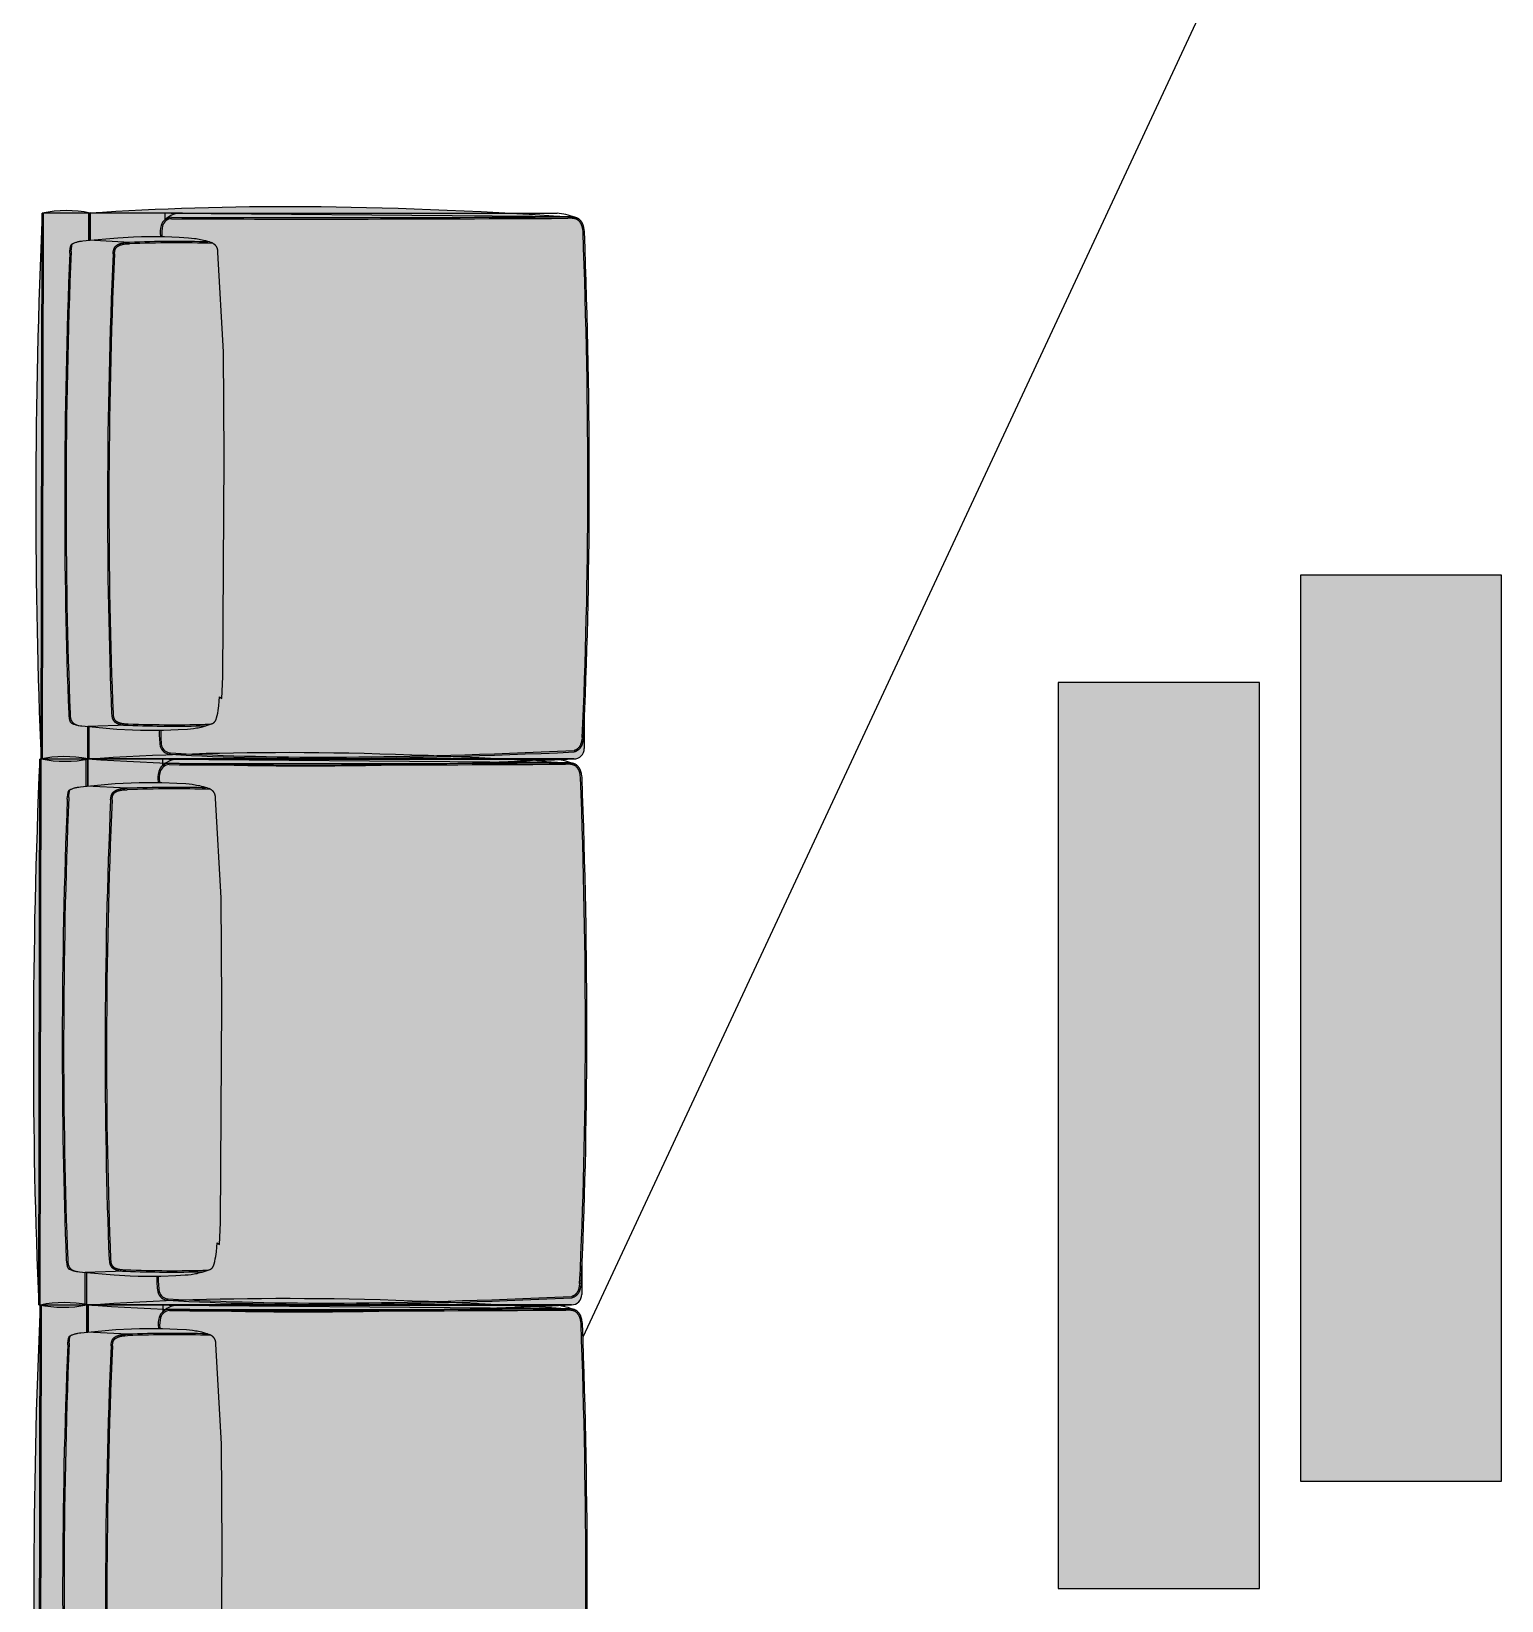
# Model space of a CAD drawing. Header units: millimetres. Extents: x -1 to 5416, y -1238 to 1407.
# Drawn here: x 387.849 to 390.771, y 1398.329 to 1401.447 of the extents above; entities that cross this region are included whole.
import ezdxf

# ---------------------------------------------------------------- set-up
doc = ezdxf.new("R2010")
doc.units = ezdxf.units.MM
doc.header["$MEASUREMENT"] = 0
doc.layers.add('A-FURN', color=32, linetype='Continuous')
doc.layers.add('Areas', color=6, linetype='Continuous', plot=False)
doc.layers.add('H-BLOCKS', color=7, linetype='Continuous', true_color=0xffffff)

# ---------------------------------------------------------------- blocks, each defined once
blk = doc.blocks.new('LINTELOO central elem')
at = {"layer": 'H-BLOCKS'}
h = blk.add_hatch(color=256, dxfattribs=at)
h.dxf.hatch_style = 1
h.set_gradient(color1=(255, 255, 255), one_color=1, tint=1)
edge = h.paths.add_edge_path()
edge.add_spline(control_points=[(4.3556, 28.4318), (4.3726, 28.8125), (4.3726, 29.0682), (4.3555, 29.3231)], knot_values=[0, 0, 0, 0, 1, 1, 1, 1], degree=3, periodic=0)
edge.add_spline(control_points=[(4.3555, 29.3231), (4.3616, 29.3495), (4.3615, 29.3794), (4.3555, 29.4084)], knot_values=[0, 0, 0, 0, 1, 1, 1, 1], degree=3, periodic=0)
edge.add_spline(control_points=[(4.3555, 29.4084), (4.0505, 29.4219), (3.7027, 29.4219), (3.3554, 29.4066)], knot_values=[0, 0, 0, 0, 1, 1, 1, 1], degree=3, periodic=0)
edge.add_spline(control_points=[(3.3554, 29.4066), (3.3494, 29.3779), (3.3493, 29.3483), (3.3551, 29.3196)], knot_values=[0.010186, 0.010186, 0.010186, 0.010186, 1, 1, 1, 1], degree=3, periodic=0)
edge.add_spline(control_points=[(3.3551, 29.3196), (3.3379, 29.0647), (3.3379, 28.809), (3.3624, 28.4341)], knot_values=[0, 0, 0, 0, 1, 1, 1, 1], degree=3, periodic=0)
edge.add_line((3.3624, 28.4341), (3.3626, 28.4329))
edge.add_line((3.3626, 28.4329), (3.3626, 28.4323))
edge.add_line((3.3626, 28.4323), (3.3627, 28.4317))
edge.add_line((3.3627, 28.4317), (3.3628, 28.4311))
edge.add_line((3.3628, 28.4311), (3.3629, 28.4306))
edge.add_line((3.3629, 28.4306), (3.363, 28.43))
edge.add_line((3.363, 28.43), (3.3632, 28.4294))
edge.add_line((3.3632, 28.4294), (3.3633, 28.4289))
edge.add_line((3.3633, 28.4289), (3.3635, 28.4283))
edge.add_line((3.3635, 28.4283), (3.3637, 28.4277))
edge.add_line((3.3637, 28.4277), (3.3638, 28.4272))
edge.add_line((3.3638, 28.4272), (3.364, 28.4267))
edge.add_line((3.364, 28.4267), (3.3643, 28.4261))
edge.add_line((3.3643, 28.4261), (3.3645, 28.4256))
edge.add_line((3.3645, 28.4256), (3.3648, 28.4251))
edge.add_line((3.3648, 28.4251), (3.365, 28.4246))
edge.add_line((3.365, 28.4246), (3.3652, 28.4243))
edge.add_line((3.3652, 28.4243), (3.3653, 28.4241))
edge.add_line((3.3653, 28.4241), (3.3655, 28.4238))
edge.add_line((3.3655, 28.4238), (3.3657, 28.4235))
edge.add_line((3.3657, 28.4235), (3.3659, 28.4232))
edge.add_line((3.3659, 28.4232), (3.3661, 28.4229))
edge.add_line((3.3661, 28.4229), (3.3663, 28.4226))
edge.add_line((3.3663, 28.4226), (3.3665, 28.4223))
edge.add_line((3.3665, 28.4223), (3.3668, 28.422))
edge.add_line((3.3668, 28.422), (3.367, 28.4217))
edge.add_line((3.367, 28.4217), (3.3672, 28.4215))
edge.add_line((3.3672, 28.4215), (3.3675, 28.4212))
edge.add_line((3.3675, 28.4212), (3.3677, 28.4209))
edge.add_line((3.3677, 28.4209), (3.368, 28.4207))
edge.add_line((3.368, 28.4207), (3.3685, 28.4202))
edge.add_line((3.3685, 28.4202), (3.369, 28.4197))
edge.add_line((3.369, 28.4197), (3.3696, 28.4192))
edge.add_line((3.3696, 28.4192), (3.3702, 28.4187))
edge.add_line((3.3702, 28.4187), (3.3708, 28.4183))
edge.add_line((3.3708, 28.4183), (3.3714, 28.4178))
edge.add_line((3.3714, 28.4178), (3.372, 28.4174))
edge.add_line((3.372, 28.4174), (3.3726, 28.417))
edge.add_line((3.3726, 28.417), (3.3732, 28.4167))
edge.add_line((3.3732, 28.4167), (3.3739, 28.4163))
edge.add_line((3.3739, 28.4163), (3.3743, 28.4161))
edge.add_line((3.3743, 28.4161), (3.3748, 28.4159))
edge.add_line((3.3748, 28.4159), (3.3752, 28.4157))
edge.add_line((3.3752, 28.4157), (3.3757, 28.4155))
edge.add_line((3.3757, 28.4155), (3.3762, 28.4153))
edge.add_line((3.3762, 28.4153), (3.3766, 28.4151))
edge.add_line((3.3766, 28.4151), (3.3775, 28.4148))
edge.add_line((3.3775, 28.4148), (3.3785, 28.4145))
edge.add_line((3.3785, 28.4145), (3.3794, 28.4142))
edge.add_line((3.3794, 28.4142), (3.3804, 28.414))
edge.add_line((3.3804, 28.414), (3.3814, 28.4137))
edge.add_line((3.3814, 28.4137), (3.3823, 28.4135))
edge.add_line((3.3823, 28.4135), (3.3833, 28.4133))
edge.add_line((3.3833, 28.4133), (3.3853, 28.413))
edge.add_line((3.3853, 28.413), (3.3893, 28.4124))
edge.add_spline(control_points=[(3.3893, 28.4124), (3.7125, 28.4004), (4.036, 28.4004), (4.2841, 28.4129)], knot_values=[0, 0, 0, 0, 1, 1, 1, 1], degree=3, periodic=0)
edge.add_line((4.2841, 28.4129), (4.3367, 28.4129))
edge.add_spline(control_points=[(4.3367, 28.4129), (4.3471, 28.4129), (4.3556, 28.4213), (4.3556, 28.4318)], knot_values=[0, 0, 0, 0, 1, 1, 1, 1], degree=3, periodic=0)
at = {"layer": 'A-FURN'}
for p, q in [((3.3554, 29.4066), (4.313, 29.4084)), ((3.3555, 29.1522), (3.3554, 29.404))]:
    blk.add_line(p, q, dxfattribs=at)
for points in [[(4.3555, 29.4084), (3.3554, 29.4066)], [(4.356, 29.4058), (3.3554, 29.404)], [(3.407, 29.3375), (3.4066, 29.3347)], [(3.4073, 29.3389), (3.407, 29.3375)], [(3.4076, 29.3403), (3.4073, 29.3389)], [(3.4079, 29.3417), (3.4076, 29.3403)], [(3.4083, 29.3431), (3.4079, 29.3417)], [(3.4087, 29.3445), (3.4083, 29.3431)], [(3.4092, 29.3459), (3.4087, 29.3445)], [(3.4097, 29.3472), (3.4092, 29.3459)], [(3.4103, 29.3486), (3.4097, 29.3472)], [(3.4105, 29.3492), (3.4103, 29.3486)], [(3.4108, 29.3498), (3.4105, 29.3492)], [(3.411, 29.3501), (3.4108, 29.3498)], [(3.4111, 29.3504), (3.411, 29.3501)], [(3.4113, 29.3507), (3.4111, 29.3504)], [(3.4114, 29.351), (3.4113, 29.3507)], [(3.4116, 29.3512), (3.4114, 29.351)], [(3.4115, 29.351), (3.4114, 29.3509)], [(3.4116, 29.3511), (3.4115, 29.351)], [(3.4115, 29.351), (3.4115, 29.351)], [(3.4118, 29.3515), (3.4116, 29.3512)], [(3.4117, 29.3511), (3.4116, 29.3511)], [(3.4118, 29.3511), (3.4117, 29.3511)], [(3.4119, 29.3516), (3.4118, 29.3515)], [(3.4119, 29.3513), (3.4118, 29.3512)], [(3.4118, 29.3512), (3.4118, 29.3511)], [(3.412, 29.3518), (3.4119, 29.3516)], [(3.4121, 29.3513), (3.4119, 29.3513)], [(3.4121, 29.3519), (3.412, 29.3518)], [(3.4122, 29.352), (3.4121, 29.3519)], [(3.4122, 29.3514), (3.4121, 29.3513)], [(3.4123, 29.3521), (3.4122, 29.352)], [(3.4124, 29.3515), (3.4122, 29.3514)], [(3.4124, 29.3523), (3.4123, 29.3521)], [(3.4125, 29.3524), (3.4124, 29.3523)], [(3.4125, 29.3515), (3.4124, 29.3515)], [(3.4126, 29.3525), (3.4125, 29.3524)], [(3.4127, 29.3516), (3.4125, 29.3515)], [(3.4127, 29.3526), (3.4126, 29.3525)], [(3.4128, 29.3527), (3.4127, 29.3526)], [(3.4128, 29.3517), (3.4127, 29.3516)], [(3.4129, 29.3528), (3.4128, 29.3527)], [(3.413, 29.3517), (3.4128, 29.3517)], [(3.4131, 29.3529), (3.4129, 29.3528)], [(3.4132, 29.3518), (3.413, 29.3517)], [(3.4132, 29.353), (3.4131, 29.3529)], [(3.4133, 29.3531), (3.4132, 29.353)], [(3.4136, 29.3519), (3.4132, 29.3518)], [(3.4134, 29.3532), (3.4133, 29.3531)], [(3.4136, 29.3533), (3.4134, 29.3532)], [(3.4137, 29.3534), (3.4136, 29.3533)], [(3.414, 29.352), (3.4136, 29.3519)], [(3.4138, 29.3534), (3.4137, 29.3534)], [(3.414, 29.3535), (3.4138, 29.3534)], [(3.4141, 29.3536), (3.414, 29.3535)], [(3.4145, 29.3521), (3.414, 29.352)], [(3.4143, 29.3537), (3.4141, 29.3536)], [(3.4144, 29.3537), (3.4143, 29.3537)], [(3.4146, 29.3538), (3.4144, 29.3537)], [(3.4155, 29.3523), (3.4145, 29.3521)], [(3.4147, 29.3539), (3.4146, 29.3538)], [(3.415, 29.354), (3.4147, 29.3539)], [(3.4153, 29.3541), (3.415, 29.354)], [(3.4156, 29.3542), (3.4153, 29.3541)], [(3.4167, 29.3525), (3.4155, 29.3523)], [(3.416, 29.3543), (3.4156, 29.3542)], [(3.4163, 29.3544), (3.416, 29.3543)], [(3.4166, 29.3545), (3.4163, 29.3544)], [(3.4173, 29.3546), (3.4166, 29.3545)], [(3.4184, 29.3528), (3.4167, 29.3525)], [(3.4179, 29.3548), (3.4173, 29.3546)], [(3.4193, 29.355), (3.4179, 29.3548)], [(3.4204, 29.353), (3.4184, 29.3528)], [(3.4206, 29.3552), (3.4193, 29.355)], [(3.4255, 29.3535), (3.4204, 29.353)], [(3.422, 29.3554), (3.4206, 29.3552)], [(3.4233, 29.3556), (3.422, 29.3554)], [(3.4286, 29.3561), (3.4233, 29.3556)], [(4.2726, 29.3553), (4.2749, 29.3553)], [(4.2727, 29.3579), (4.278, 29.3574)], [(4.2749, 29.3553), (4.2761, 29.3552)], [(4.2761, 29.3552), (4.2772, 29.3552)], [(4.2772, 29.3552), (4.2778, 29.3551)], [(4.2778, 29.3551), (4.2784, 29.3551)], [(4.278, 29.3574), (4.2794, 29.3572)], [(4.2784, 29.3551), (4.2789, 29.355)], [(4.2789, 29.355), (4.2795, 29.3549)], [(4.2794, 29.3572), (4.2807, 29.357)], [(4.2795, 29.3549), (4.2801, 29.3548)], [(4.2801, 29.3548), (4.2806, 29.3547)], [(4.2806, 29.3547), (4.2812, 29.3546)], [(4.2807, 29.357), (4.2821, 29.3568)], [(4.2812, 29.3546), (4.2817, 29.3545)], [(4.2817, 29.3545), (4.2823, 29.3543)], [(4.2821, 29.3568), (4.2834, 29.3566)], [(4.2823, 29.3543), (4.2828, 29.3541)], [(4.2828, 29.3541), (4.2833, 29.354)], [(4.2833, 29.354), (4.2838, 29.3538)], [(4.2834, 29.3566), (4.2841, 29.3564)], [(4.2838, 29.3538), (4.2844, 29.3535)], [(4.2841, 29.3564), (4.2847, 29.3563)], [(4.2844, 29.3535), (4.2849, 29.3533)], [(4.2847, 29.3563), (4.2851, 29.3562)], [(4.2849, 29.3533), (4.2854, 29.3531)], [(4.2851, 29.3562), (4.2854, 29.3561)], [(4.2854, 29.3561), (4.2857, 29.356)], [(4.2854, 29.3531), (4.2858, 29.3528)], [(4.2857, 29.356), (4.286, 29.3559)], [(4.2858, 29.3528), (4.2863, 29.3525)], [(4.286, 29.3559), (4.2863, 29.3558)], [(4.2863, 29.3558), (4.2866, 29.3557)], [(4.2863, 29.3525), (4.2866, 29.3524)], [(4.2866, 29.3557), (4.2868, 29.3556)], [(4.2866, 29.3524), (4.2868, 29.3522)], [(4.2868, 29.3556), (4.2869, 29.3555)], [(4.2868, 29.3522), (4.287, 29.3521)], [(4.2869, 29.3555), (4.2871, 29.3555)], [(4.287, 29.3521), (4.2873, 29.3519)], [(4.2871, 29.3555), (4.2872, 29.3554)], [(4.2872, 29.3554), (4.2874, 29.3553)], [(4.2873, 29.3519), (4.2875, 29.3518)], [(4.2874, 29.3553), (4.2875, 29.3552)], [(4.2875, 29.3552), (4.2876, 29.3552)], [(4.2875, 29.3518), (4.2877, 29.3516)], [(4.2876, 29.3552), (4.2878, 29.3551)], [(4.2877, 29.3516), (4.2879, 29.3514)], [(4.2878, 29.3551), (4.2879, 29.355)], [(4.2879, 29.355), (4.288, 29.3549)], [(4.2879, 29.3514), (4.2881, 29.3513)], [(4.288, 29.3549), (4.2882, 29.3548)], [(4.2881, 29.3513), (4.2883, 29.3511)], [(4.2882, 29.3548), (4.2883, 29.3547)], [(4.2883, 29.3547), (4.2884, 29.3546)], [(4.2883, 29.3511), (4.2885, 29.3509)], [(4.2884, 29.3546), (4.2885, 29.3545)], [(4.2885, 29.3545), (4.2886, 29.3544)], [(4.2885, 29.3509), (4.2887, 29.3507)], [(4.2886, 29.3544), (4.2888, 29.3543)], [(4.2887, 29.3507), (4.2889, 29.3505)], [(4.2888, 29.3543), (4.2889, 29.3542)], [(4.2889, 29.3542), (4.289, 29.3541)], [(4.2889, 29.3505), (4.2891, 29.3504)], [(4.289, 29.3541), (4.2891, 29.3539)], [(4.2891, 29.3539), (4.2892, 29.3538)], [(4.2891, 29.3504), (4.2893, 29.3502)], [(4.2892, 29.3538), (4.2893, 29.3537)], [(4.2893, 29.3537), (4.2894, 29.3536)], [(4.2893, 29.3502), (4.2895, 29.35)], [(4.2894, 29.3536), (4.2895, 29.3534)], [(4.2895, 29.3534), (4.2896, 29.3533)], [(4.2895, 29.35), (4.2897, 29.3498)], [(4.2896, 29.3533), (4.2897, 29.353)], [(4.2897, 29.353), (4.2899, 29.3528)], [(4.2897, 29.3498), (4.2898, 29.3496)], [(4.2898, 29.3496), (4.29, 29.3494)], [(4.2899, 29.3528), (4.2901, 29.3525)], [(4.29, 29.3494), (4.2902, 29.3492)], [(4.2901, 29.3525), (4.2902, 29.3522)], [(4.2902, 29.3522), (4.2904, 29.3519)], [(4.2902, 29.3492), (4.2903, 29.349)], [(4.2903, 29.349), (4.2906, 29.3486)], [(4.2904, 29.3519), (4.2905, 29.3516)], [(4.2905, 29.3516), (4.2908, 29.351)], [(4.2906, 29.3486), (4.2909, 29.3481)], [(4.2908, 29.351), (4.2911, 29.3504)], [(4.2909, 29.3481), (4.2912, 29.3477)], [(4.2911, 29.3504), (4.2917, 29.349)], [(4.2912, 29.3477), (4.2914, 29.3472)], [(4.2914, 29.3472), (4.2917, 29.3468)], [(4.2917, 29.349), (4.2922, 29.3477)], [(4.2917, 29.3468), (4.2919, 29.3463)], [(4.2919, 29.3463), (4.2922, 29.3459)], [(4.2922, 29.3477), (4.2926, 29.3463)], [(4.2922, 29.3459), (4.2927, 29.3449)], [(4.2926, 29.3463), (4.293, 29.3449)], [(4.2927, 29.3449), (4.2935, 29.343)], [(4.293, 29.3449), (4.2934, 29.3435)], [(4.2934, 29.3435), (4.2937, 29.3421)], [(4.2937, 29.3421), (4.2941, 29.3407)], [(4.2941, 29.3407), (4.2943, 29.3393)], [(4.2943, 29.3393), (4.2948, 29.3365)], [(4.2948, 29.3365), (4.2952, 29.3337)], [(3.3624, 28.4341), (3.3549, 29.3171)], [(3.4051, 29.3213), (3.3554, 29.3213)], [(3.3554, 29.3187), (3.4049, 29.3187)], [(3.4048, 29.3187), (3.3554, 29.3187)], [(3.4056, 29.3262), (3.4004, 29.2681)], [(3.4089, 29.2464), (3.4051, 29.3213)], [(3.4062, 29.3319), (3.4056, 29.3262)], [(3.4066, 29.3347), (3.4062, 29.3319)], [(4.294, 29.2491), (4.2963, 29.3231)], [(4.2952, 29.3337), (4.2958, 29.328)], [(4.2958, 29.328), (4.3009, 29.2699)], [(4.3561, 29.3231), (4.2963, 29.3231)], [(4.3556, 29.3205), (4.2966, 29.3205)], [(4.3556, 28.4318), (4.3556, 29.3205)], [(4.2729, 29.2793), (4.2757, 29.279)], [(4.2757, 29.279), (4.2771, 29.2788)], [(4.2771, 29.2788), (4.278, 29.2787)], [(4.278, 29.2787), (4.2789, 29.2785)], [(4.2789, 29.2785), (4.2794, 29.2784)], [(4.2794, 29.2784), (4.2799, 29.2783)], [(4.2799, 29.2783), (4.2803, 29.2781)], [(4.2803, 29.2781), (4.2808, 29.278)], [(4.2808, 29.278), (4.2813, 29.2779)], [(4.2813, 29.2779), (4.2817, 29.2777)], [(4.2817, 29.2777), (4.2822, 29.2775)], [(4.2822, 29.2775), (4.2826, 29.2773)], [(4.2826, 29.2773), (4.2831, 29.2771)], [(3.4004, 29.2681), (3.3988, 29.2389)], [(3.4091, 29.2504), (3.4089, 29.2464)], [(3.4092, 29.2525), (3.4091, 29.2504)], [(3.4094, 29.2546), (3.4092, 29.2525)], [(3.4095, 29.2558), (3.4094, 29.2546)], [(3.4097, 29.2571), (3.4095, 29.2558)], [(3.4099, 29.2584), (3.4097, 29.2571)], [(3.4102, 29.2597), (3.4099, 29.2584)], [(3.4103, 29.2604), (3.4102, 29.2597)], [(3.4105, 29.2611), (3.4103, 29.2604)], [(3.4107, 29.2617), (3.4105, 29.2611)], [(3.4109, 29.2624), (3.4107, 29.2617)], [(3.4111, 29.2631), (3.4109, 29.2624)], [(3.4113, 29.2637), (3.4111, 29.2631)], [(3.4116, 29.2644), (3.4113, 29.2637)], [(3.4117, 29.2511), (3.4115, 29.2464)], [(3.4118, 29.2651), (3.4116, 29.2644)], [(3.4118, 29.2527), (3.4117, 29.2511)], [(3.4121, 29.2657), (3.4118, 29.2651)], [(3.4119, 29.2544), (3.4118, 29.2527)], [(3.4121, 29.256), (3.4119, 29.2544)], [(3.4124, 29.2664), (3.4121, 29.2657)], [(3.4122, 29.2568), (3.4121, 29.256)], [(3.4124, 29.2576), (3.4122, 29.2568)], [(3.4127, 29.267), (3.4124, 29.2664)], [(3.4125, 29.2585), (3.4124, 29.2576)], [(3.4127, 29.2593), (3.4125, 29.2585)], [(3.413, 29.2676), (3.4127, 29.267)], [(3.4129, 29.2602), (3.4127, 29.2593)], [(3.4132, 29.2611), (3.4129, 29.2602)], [(3.4134, 29.2683), (3.413, 29.2676)], [(3.4134, 29.262), (3.4132, 29.2611)], [(3.4137, 29.2689), (3.4134, 29.2683)], [(3.4137, 29.2629), (3.4134, 29.262)], [(3.4139, 29.2692), (3.4137, 29.2689)], [(3.4141, 29.2638), (3.4137, 29.2629)], [(3.4141, 29.2695), (3.4139, 29.2692)], [(3.4143, 29.2698), (3.4141, 29.2695)], [(3.4142, 29.2642), (3.4141, 29.2638)], [(3.4144, 29.2646), (3.4142, 29.2642)], [(3.4145, 29.27), (3.4143, 29.2698)], [(3.4146, 29.265), (3.4144, 29.2646)], [(3.4147, 29.2703), (3.4145, 29.27)], [(3.4148, 29.2655), (3.4146, 29.265)], [(3.4149, 29.2706), (3.4147, 29.2703)], [(3.415, 29.2659), (3.4148, 29.2655)], [(3.4151, 29.2708), (3.4149, 29.2706)], [(3.4152, 29.2663), (3.415, 29.2659)], [(3.4154, 29.2711), (3.4151, 29.2708)], [(3.4154, 29.2667), (3.4152, 29.2663)], [(3.4156, 29.2714), (3.4154, 29.2711)], [(3.4156, 29.2671), (3.4154, 29.2667)], [(3.4158, 29.2716), (3.4156, 29.2714)], [(3.4159, 29.2675), (3.4156, 29.2671)], [(3.4161, 29.2719), (3.4158, 29.2716)], [(3.4161, 29.2678), (3.4159, 29.2675)], [(3.4163, 29.2721), (3.4161, 29.2719)], [(3.4164, 29.2682), (3.4161, 29.2678)], [(3.4166, 29.2723), (3.4163, 29.2721)], [(3.4166, 29.2686), (3.4164, 29.2682)], [(3.4168, 29.2726), (3.4166, 29.2723)], [(3.4169, 29.2689), (3.4166, 29.2686)], [(3.4171, 29.2728), (3.4168, 29.2726)], [(3.4172, 29.2693), (3.4169, 29.2689)], [(3.4174, 29.273), (3.4171, 29.2728)], [(3.4175, 29.2696), (3.4172, 29.2693)], [(3.4176, 29.2732), (3.4174, 29.273)], [(3.4177, 29.2699), (3.4175, 29.2696)], [(3.4179, 29.2734), (3.4176, 29.2732)], [(3.4179, 29.2701), (3.4177, 29.2699)], [(3.4182, 29.2736), (3.4179, 29.2734)], [(3.418, 29.2702), (3.4179, 29.2701)], [(3.4182, 29.2703), (3.418, 29.2702)], [(3.4185, 29.2738), (3.4182, 29.2736)], [(3.4184, 29.2705), (3.4182, 29.2703)], [(3.4185, 29.2706), (3.4184, 29.2705)], [(3.4187, 29.274), (3.4185, 29.2738)], [(3.4187, 29.2708), (3.4185, 29.2706)], [(3.4189, 29.2741), (3.4187, 29.274)], [(3.4188, 29.2709), (3.4187, 29.2708)], [(3.419, 29.271), (3.4188, 29.2709)], [(3.4192, 29.2742), (3.4189, 29.2741)], [(3.4192, 29.2712), (3.419, 29.271)], [(3.4194, 29.2743), (3.4192, 29.2742)], [(3.4193, 29.2713), (3.4192, 29.2712)], [(3.4195, 29.2714), (3.4193, 29.2713)], [(3.4196, 29.2744), (3.4194, 29.2743)], [(3.4197, 29.2715), (3.4195, 29.2714)], [(3.4198, 29.2745), (3.4196, 29.2744)], [(3.4199, 29.2717), (3.4197, 29.2715)], [(3.4203, 29.2747), (3.4198, 29.2745)], [(3.4202, 29.2719), (3.4199, 29.2717)], [(3.4205, 29.272), (3.4202, 29.2719)], [(3.4207, 29.2749), (3.4203, 29.2747)], [(3.4208, 29.2722), (3.4205, 29.272)], [(3.4212, 29.2751), (3.4207, 29.2749)], [(3.4211, 29.2723), (3.4208, 29.2722)], [(3.4214, 29.2724), (3.4211, 29.2723)], [(3.4216, 29.2753), (3.4212, 29.2751)], [(3.4217, 29.2725), (3.4214, 29.2724)], [(3.4221, 29.2754), (3.4216, 29.2753)], [(3.422, 29.2727), (3.4217, 29.2725)], [(3.4223, 29.2728), (3.422, 29.2727)], [(3.4226, 29.2755), (3.4221, 29.2754)], [(3.4226, 29.2729), (3.4223, 29.2728)], [(3.423, 29.2757), (3.4226, 29.2755)], [(3.4229, 29.273), (3.4226, 29.2729)], [(3.4232, 29.2731), (3.4229, 29.273)], [(3.4235, 29.2758), (3.423, 29.2757)], [(3.4236, 29.2731), (3.4232, 29.2731)], [(3.424, 29.2759), (3.4235, 29.2758)], [(3.4239, 29.2732), (3.4236, 29.2731)], [(3.4246, 29.2734), (3.4239, 29.2732)], [(3.4249, 29.276), (3.424, 29.2759)], [(3.4252, 29.2735), (3.4246, 29.2734)], [(3.4258, 29.2762), (3.4249, 29.276)], [(3.4259, 29.2736), (3.4252, 29.2735)], [(3.4272, 29.2764), (3.4258, 29.2762)], [(3.4273, 29.2738), (3.4259, 29.2736)], [(3.43, 29.2767), (3.4272, 29.2764)], [(3.4302, 29.2741), (3.4273, 29.2738)], [(4.2727, 29.2767), (4.2756, 29.2764)], [(4.2756, 29.2764), (4.277, 29.2762)], [(4.277, 29.2762), (4.2777, 29.2761)], [(4.2777, 29.2761), (4.2783, 29.276)], [(4.2783, 29.276), (4.279, 29.2758)], [(4.279, 29.2758), (4.2793, 29.2757)], [(4.2793, 29.2757), (4.2797, 29.2757)], [(4.2797, 29.2757), (4.28, 29.2756)], [(4.28, 29.2756), (4.2803, 29.2755)], [(4.2803, 29.2755), (4.2806, 29.2754)], [(4.2806, 29.2754), (4.2809, 29.2753)], [(4.2809, 29.2753), (4.2812, 29.2751)], [(4.2812, 29.2751), (4.2815, 29.275)], [(4.2815, 29.275), (4.2818, 29.2749)], [(4.2818, 29.2749), (4.2821, 29.2748)], [(4.2821, 29.2748), (4.2824, 29.2746)], [(4.2824, 29.2746), (4.2827, 29.2745)], [(4.2827, 29.2745), (4.283, 29.2743)], [(4.283, 29.2743), (4.2832, 29.2741)], [(4.2831, 29.2771), (4.2833, 29.277)], [(4.2832, 29.2741), (4.2834, 29.274)], [(4.2833, 29.277), (4.2835, 29.2769)], [(4.2834, 29.274), (4.2836, 29.2739)], [(4.2835, 29.2769), (4.2838, 29.2768)], [(4.2836, 29.2739), (4.2837, 29.2738)], [(4.2837, 29.2738), (4.2839, 29.2736)], [(4.2838, 29.2768), (4.284, 29.2767)], [(4.2839, 29.2736), (4.2841, 29.2735)], [(4.284, 29.2767), (4.2842, 29.2766)], [(4.2841, 29.2735), (4.2842, 29.2734)], [(4.2842, 29.2766), (4.2844, 29.2764)], [(4.2842, 29.2734), (4.2844, 29.2732)], [(4.2844, 29.2764), (4.2847, 29.2762)], [(4.2844, 29.2732), (4.2846, 29.2731)], [(4.2846, 29.2731), (4.2847, 29.273)], [(4.2847, 29.2762), (4.285, 29.276)], [(4.2847, 29.273), (4.2849, 29.2728)], [(4.2849, 29.2728), (4.285, 29.2727)], [(4.285, 29.276), (4.2853, 29.2758)], [(4.285, 29.2727), (4.2852, 29.2725)], [(4.2852, 29.2725), (4.2855, 29.2722)], [(4.2853, 29.2758), (4.2855, 29.2756)], [(4.2855, 29.2756), (4.2858, 29.2754)], [(4.2855, 29.2722), (4.2857, 29.2719)], [(4.2857, 29.2719), (4.286, 29.2715)], [(4.2858, 29.2754), (4.2861, 29.2752)], [(4.286, 29.2715), (4.2863, 29.2712)], [(4.2861, 29.2752), (4.2863, 29.275)], [(4.2863, 29.275), (4.2866, 29.2747)], [(4.2863, 29.2712), (4.2865, 29.2708)], [(4.2865, 29.2708), (4.2868, 29.2705)], [(4.2866, 29.2747), (4.2868, 29.2745)], [(4.2868, 29.2745), (4.2871, 29.2742)], [(4.2868, 29.2705), (4.287, 29.2701)], [(4.287, 29.2701), (4.2873, 29.2697)], [(4.2871, 29.2742), (4.2873, 29.274)], [(4.2873, 29.274), (4.2875, 29.2737)], [(4.2873, 29.2697), (4.2875, 29.2693)], [(4.2875, 29.2737), (4.2878, 29.2735)], [(4.2875, 29.2693), (4.2877, 29.2689)], [(4.2877, 29.2689), (4.2879, 29.2685)], [(4.2878, 29.2735), (4.288, 29.2732)], [(4.2879, 29.2685), (4.2881, 29.2681)], [(4.288, 29.2732), (4.2882, 29.2729)], [(4.2881, 29.2681), (4.2883, 29.2677)], [(4.2882, 29.2729), (4.2884, 29.2726)], [(4.2883, 29.2677), (4.2885, 29.2672)], [(4.2884, 29.2726), (4.2886, 29.2724)], [(4.2885, 29.2672), (4.2887, 29.2668)], [(4.2886, 29.2724), (4.2888, 29.2721)], [(4.2887, 29.2668), (4.2888, 29.2664)], [(4.2888, 29.2721), (4.289, 29.2718)], [(4.2888, 29.2664), (4.2892, 29.2655)], [(4.289, 29.2718), (4.2892, 29.2715)], [(4.2892, 29.2715), (4.2895, 29.2709)], [(4.2892, 29.2655), (4.2895, 29.2646)], [(4.2895, 29.2709), (4.2899, 29.2702)], [(4.2895, 29.2646), (4.2897, 29.2637)], [(4.2897, 29.2637), (4.29, 29.2628)], [(4.2899, 29.2702), (4.2902, 29.2696)], [(4.29, 29.2628), (4.2902, 29.2619)], [(4.2902, 29.2696), (4.2905, 29.269)], [(4.2902, 29.2619), (4.2904, 29.2611)], [(4.2904, 29.2611), (4.2905, 29.2602)], [(4.2905, 29.269), (4.2908, 29.2683)], [(4.2905, 29.2602), (4.2907, 29.2594)], [(4.2907, 29.2594), (4.2908, 29.2586)], [(4.2908, 29.2683), (4.2911, 29.2677)], [(4.2908, 29.2586), (4.291, 29.257)], [(4.291, 29.257), (4.2911, 29.2554)], [(4.2911, 29.2677), (4.2913, 29.267)], [(4.2911, 29.2554), (4.2912, 29.2537)], [(4.2912, 29.2537), (4.2914, 29.249)], [(4.2913, 29.267), (4.2916, 29.2664)], [(4.2916, 29.2664), (4.2918, 29.2657)], [(4.2918, 29.2657), (4.292, 29.265)], [(4.292, 29.265), (4.2922, 29.2644)], [(4.2922, 29.2644), (4.2924, 29.2637)], [(4.2924, 29.2637), (4.2926, 29.263)], [(4.2926, 29.263), (4.2927, 29.2624)], [(4.2927, 29.2624), (4.293, 29.261)], [(4.293, 29.261), (4.2932, 29.2597)], [(4.2932, 29.2597), (4.2934, 29.2584)], [(4.2934, 29.2584), (4.2935, 29.2572)], [(4.2935, 29.2572), (4.2937, 29.2551)], [(4.2937, 29.2551), (4.2938, 29.253)], [(4.2938, 29.253), (4.294, 29.249)], [(4.3009, 29.2699), (4.3025, 29.2407)], [(3.3983, 29.2243), (3.3981, 29.2098)], [(3.3988, 29.2389), (3.3983, 29.2243)], [(4.3025, 29.2407), (4.303, 29.2261)], [(4.303, 29.2261), (4.3032, 29.2116)], [(3.3981, 29.2098), (3.3985, 29.1826)], [(4.3032, 29.2116), (4.3029, 29.1844)], [(3.3554, 29.1815), (3.3675, 29.1815)], [(3.3985, 29.1826), (3.3995, 29.1554)], [(4.3029, 29.1844), (4.3019, 29.1572)], [(3.3554, 29.1494), (3.3554, 28.4626)], [(3.3554, 29.1494), (3.3554, 28.4626)], [(3.3554, 29.1494), (3.3554, 28.4626)], [(3.3554, 29.1494), (3.3554, 28.4626)], [(3.3554, 29.1494), (3.3554, 28.4626)], [(3.3554, 29.1494), (3.3554, 28.4626)], [(3.3554, 29.1494), (3.3554, 28.4626)], [(3.3554, 29.1494), (3.3554, 28.4626)], [(3.3995, 29.1554), (3.4004, 29.1385)], [(3.4004, 29.1385), (3.401, 29.1329)], [(4.3004, 29.1347), (4.2997, 29.1291)], [(4.3009, 29.1403), (4.3004, 29.1347)], [(4.3019, 29.1572), (4.3009, 29.1403)], [(3.401, 29.1329), (3.4016, 29.1273)], [(3.4016, 29.1273), (3.402, 29.1245)], [(3.402, 29.1245), (3.4024, 29.1218)], [(3.4024, 29.1218), (3.4029, 29.119)], [(3.4029, 29.119), (3.4035, 29.1163)], [(3.4035, 29.1163), (3.4041, 29.1135)], [(3.4041, 29.1135), (3.4048, 29.1108)], [(3.4048, 29.1108), (3.4058, 29.1071)], [(3.4058, 29.1071), (3.4069, 29.1035)], [(4.2944, 29.1053), (4.292, 29.0981)], [(4.2955, 29.1089), (4.2944, 29.1053)], [(4.2966, 29.1126), (4.2955, 29.1089)], [(4.2972, 29.1153), (4.2966, 29.1126)], [(4.2979, 29.1181), (4.2972, 29.1153)], [(4.2984, 29.1208), (4.2979, 29.1181)], [(4.2989, 29.1236), (4.2984, 29.1208)], [(4.2993, 29.1263), (4.2989, 29.1236)], [(4.2997, 29.1291), (4.2993, 29.1263)], [(3.4069, 29.1035), (3.4093, 29.0963)], [(3.4105, 29.0942), (3.4093, 29.0963)], [(3.4111, 29.0932), (3.4105, 29.0942)], [(3.4114, 29.0927), (3.4111, 29.0932)], [(3.4117, 29.0922), (3.4114, 29.0927)], [(3.412, 29.0917), (3.4117, 29.0922)], [(3.4123, 29.0912), (3.412, 29.0917)], [(3.4127, 29.0908), (3.4123, 29.0912)], [(3.413, 29.0903), (3.4127, 29.0908)], [(3.4134, 29.0899), (3.413, 29.0903)], [(3.4136, 29.0896), (3.4134, 29.0899)], [(3.4138, 29.0894), (3.4136, 29.0896)], [(3.414, 29.0892), (3.4138, 29.0894)], [(3.4142, 29.089), (3.414, 29.0892)], [(3.4144, 29.0888), (3.4142, 29.089)], [(3.4146, 29.0886), (3.4144, 29.0888)], [(3.415, 29.0883), (3.4146, 29.0886)], [(3.4153, 29.088), (3.415, 29.0883)], [(3.4157, 29.0877), (3.4153, 29.088)], [(3.4161, 29.0875), (3.4157, 29.0877)], [(3.4165, 29.0872), (3.4161, 29.0875)], [(3.4169, 29.087), (3.4165, 29.0872)], [(3.4173, 29.0867), (3.4169, 29.087)], [(3.4177, 29.0865), (3.4173, 29.0867)], [(3.4181, 29.0863), (3.4177, 29.0865)], [(3.4185, 29.0861), (3.4181, 29.0863)], [(3.419, 29.0859), (3.4185, 29.0861)], [(3.4194, 29.0857), (3.419, 29.0859)], [(3.4198, 29.0856), (3.4194, 29.0857)], [(3.4203, 29.0854), (3.4198, 29.0856)], [(3.4207, 29.0853), (3.4203, 29.0854)], [(3.4212, 29.0852), (3.4207, 29.0853)], [(3.4216, 29.0851), (3.4212, 29.0852)], [(3.422, 29.085), (3.4216, 29.0851)], [(3.4223, 29.0849), (3.422, 29.085)], [(3.4227, 29.0848), (3.4223, 29.0849)], [(3.4235, 29.0847), (3.4227, 29.0848)], [(3.4243, 29.0846), (3.4235, 29.0847)], [(3.4251, 29.0846), (3.4243, 29.0846)], [(3.4274, 29.0844), (3.4251, 29.0846)], [(3.6095, 29.0739), (3.4274, 29.0844)], [(4.2452, 29.0771), (4.2055, 29.0754)], [(4.2501, 29.082), (4.2418, 29.0813)], [(4.2418, 29.0813), (4.2452, 29.0771)], [(4.2585, 29.0828), (4.2501, 29.082)], [(4.2628, 29.0834), (4.2585, 29.0828)], [(4.2671, 29.084), (4.2628, 29.0834)], [(4.2715, 29.0848), (4.2671, 29.084)], [(4.276, 29.0857), (4.2715, 29.0848)], [(4.278, 29.0862), (4.276, 29.0857)], [(4.279, 29.0864), (4.278, 29.0862)], [(4.28, 29.0867), (4.279, 29.0864)], [(4.281, 29.087), (4.28, 29.0867)], [(4.2819, 29.0873), (4.281, 29.087)], [(4.2828, 29.0876), (4.2819, 29.0873)], [(4.2833, 29.0878), (4.2828, 29.0876)], [(4.2838, 29.088), (4.2833, 29.0878)], [(4.2842, 29.0882), (4.2838, 29.088)], [(4.2846, 29.0884), (4.2842, 29.0882)], [(4.2851, 29.0886), (4.2846, 29.0884)], [(4.2855, 29.0888), (4.2851, 29.0886)], [(4.2859, 29.089), (4.2855, 29.0888)], [(4.2863, 29.0893), (4.2859, 29.089)], [(4.2867, 29.0895), (4.2863, 29.0893)], [(4.287, 29.0898), (4.2867, 29.0895)], [(4.2872, 29.0899), (4.287, 29.0898)], [(4.2874, 29.0901), (4.2872, 29.0899)], [(4.2876, 29.0902), (4.2874, 29.0901)], [(4.2878, 29.0903), (4.2876, 29.0902)], [(4.2879, 29.0905), (4.2878, 29.0903)], [(4.2881, 29.0906), (4.2879, 29.0905)], [(4.2883, 29.0908), (4.2881, 29.0906)], [(4.2884, 29.0909), (4.2883, 29.0908)], [(4.2886, 29.0911), (4.2884, 29.0909)], [(4.2887, 29.0913), (4.2886, 29.0911)], [(4.2889, 29.0914), (4.2887, 29.0913)], [(4.289, 29.0916), (4.2889, 29.0914)], [(4.2892, 29.0918), (4.289, 29.0916)], [(4.2893, 29.0919), (4.2892, 29.0918)], [(4.2894, 29.0921), (4.2893, 29.0919)], [(4.2896, 29.0923), (4.2894, 29.0921)], [(4.2897, 29.0925), (4.2896, 29.0923)], [(4.2898, 29.0926), (4.2897, 29.0925)], [(4.2899, 29.0928), (4.2898, 29.0926)], [(4.29, 29.0929), (4.2899, 29.0928)], [(4.2902, 29.0933), (4.29, 29.0929)], [(4.2903, 29.0936), (4.2902, 29.0933)], [(4.2905, 29.094), (4.2903, 29.0936)], [(4.2907, 29.0943), (4.2905, 29.094)], [(4.2908, 29.0947), (4.2907, 29.0943)], [(4.291, 29.095), (4.2908, 29.0947)], [(4.2913, 29.0958), (4.291, 29.095)], [(4.2915, 29.0965), (4.2913, 29.0958)], [(4.292, 29.0981), (4.2915, 29.0965)], [(3.8032, 29.0727), (3.6095, 29.0739)], [(4.2055, 29.0754), (3.8032, 29.0727)], [(3.3623, 28.4378), (3.3622, 28.4428)], [(3.3623, 28.4366), (3.3623, 28.4378)], [(3.3623, 28.4353), (3.3623, 28.4366)], [(3.3624, 28.4341), (3.3623, 28.4353)], [(3.3626, 28.4329), (3.3624, 28.4341)], [(3.3626, 28.4323), (3.3626, 28.4329)], [(3.3627, 28.4317), (3.3626, 28.4323)], [(3.3628, 28.4311), (3.3627, 28.4317)], [(3.3629, 28.4306), (3.3628, 28.4311)], [(3.363, 28.43), (3.3629, 28.4306)], [(3.3632, 28.4294), (3.363, 28.43)], [(3.3633, 28.4289), (3.3632, 28.4294)], [(3.3635, 28.4283), (3.3633, 28.4289)], [(3.3637, 28.4277), (3.3635, 28.4283)], [(3.3638, 28.4272), (3.3637, 28.4277)], [(3.364, 28.4267), (3.3638, 28.4272)], [(3.3643, 28.4261), (3.364, 28.4267)], [(3.3645, 28.4256), (3.3643, 28.4261)], [(3.3648, 28.4251), (3.3645, 28.4256)], [(3.3648, 28.4401), (3.3648, 28.4428)], [(3.3648, 28.4375), (3.3648, 28.4401)], [(3.3649, 28.4364), (3.3648, 28.4375)], [(3.365, 28.4246), (3.3648, 28.4251)], [(3.3649, 28.4352), (3.3649, 28.4364)], [(3.365, 28.4341), (3.3649, 28.4352)], [(3.3651, 28.433), (3.365, 28.4341)], [(3.3652, 28.4243), (3.365, 28.4246)], [(3.3652, 28.4325), (3.3651, 28.433)], [(3.3653, 28.4319), (3.3652, 28.4325)], [(3.3653, 28.4241), (3.3652, 28.4243)], [(3.3654, 28.4314), (3.3653, 28.4319)], [(3.3655, 28.4238), (3.3653, 28.4241)], [(3.3655, 28.4309), (3.3654, 28.4314)], [(3.3656, 28.4304), (3.3655, 28.4309)], [(3.3657, 28.4235), (3.3655, 28.4238)], [(3.3657, 28.4299), (3.3656, 28.4304)], [(3.3658, 28.4294), (3.3657, 28.4299)], [(3.3659, 28.4232), (3.3657, 28.4235)], [(3.366, 28.4289), (3.3658, 28.4294)], [(3.3661, 28.4229), (3.3659, 28.4232)], [(3.3661, 28.4285), (3.366, 28.4289)], [(3.3663, 28.428), (3.3661, 28.4285)], [(3.3663, 28.4226), (3.3661, 28.4229)], [(3.3665, 28.4275), (3.3663, 28.428)], [(3.3665, 28.4223), (3.3663, 28.4226)], [(3.3667, 28.4271), (3.3665, 28.4275)], [(3.3668, 28.422), (3.3665, 28.4223)], [(3.3669, 28.4267), (3.3667, 28.4271)], [(3.367, 28.4217), (3.3668, 28.422)], [(3.3671, 28.4262), (3.3669, 28.4267)], [(3.3672, 28.4215), (3.367, 28.4217)], [(3.3673, 28.4258), (3.3671, 28.4262)], [(3.3675, 28.4212), (3.3672, 28.4215)], [(3.3675, 28.4254), (3.3673, 28.4258)], [(3.3677, 28.4251), (3.3675, 28.4254)], [(3.3677, 28.4209), (3.3675, 28.4212)], [(3.3679, 28.4247), (3.3677, 28.4251)], [(3.368, 28.4207), (3.3677, 28.4209)], [(3.3682, 28.4244), (3.3679, 28.4247)], [(3.3685, 28.4202), (3.368, 28.4207)], [(3.3684, 28.4241), (3.3682, 28.4244)], [(3.3686, 28.4238), (3.3684, 28.4241)], [(3.369, 28.4197), (3.3685, 28.4202)], [(3.3689, 28.4235), (3.3686, 28.4238)], [(3.3691, 28.4232), (3.3689, 28.4235)], [(3.3696, 28.4192), (3.369, 28.4197)], [(3.3694, 28.4229), (3.3691, 28.4232)], [(3.3697, 28.4226), (3.3694, 28.4229)], [(3.3702, 28.4187), (3.3696, 28.4192)], [(3.3699, 28.4224), (3.3697, 28.4226)], [(3.3702, 28.4221), (3.3699, 28.4224)], [(3.3704, 28.4219), (3.3702, 28.4221)], [(3.3708, 28.4183), (3.3702, 28.4187)], [(3.3707, 28.4216), (3.3704, 28.4219)], [(3.371, 28.4214), (3.3707, 28.4216)], [(3.3714, 28.4178), (3.3708, 28.4183)], [(3.3712, 28.4212), (3.371, 28.4214)], [(3.3715, 28.4209), (3.3712, 28.4212)], [(3.372, 28.4174), (3.3714, 28.4178)], [(3.3719, 28.4206), (3.3715, 28.4209)], [(3.3723, 28.4203), (3.3719, 28.4206)], [(3.3726, 28.417), (3.372, 28.4174)], [(3.3728, 28.42), (3.3723, 28.4203)], [(3.3732, 28.4167), (3.3726, 28.417)], [(3.3732, 28.4197), (3.3728, 28.42)], [(3.3736, 28.4194), (3.3732, 28.4197)], [(3.3739, 28.4163), (3.3732, 28.4167)], [(3.3741, 28.4192), (3.3736, 28.4194)], [(3.3743, 28.4161), (3.3739, 28.4163)], [(3.3745, 28.4189), (3.3741, 28.4192)], [(3.3748, 28.4159), (3.3743, 28.4161)], [(3.375, 28.4187), (3.3745, 28.4189)], [(3.3752, 28.4157), (3.3748, 28.4159)], [(3.3754, 28.4184), (3.375, 28.4187)], [(3.3757, 28.4155), (3.3752, 28.4157)], [(3.3759, 28.4182), (3.3754, 28.4184)], [(3.3762, 28.4153), (3.3757, 28.4155)], [(3.3764, 28.418), (3.3759, 28.4182)], [(3.3766, 28.4151), (3.3762, 28.4153)], [(3.3768, 28.4178), (3.3764, 28.418)], [(3.3775, 28.4148), (3.3766, 28.4151)], [(3.3773, 28.4176), (3.3768, 28.4178)], [(3.3778, 28.4174), (3.3773, 28.4176)], [(3.3785, 28.4145), (3.3775, 28.4148)], [(3.3783, 28.4173), (3.3778, 28.4174)], [(3.3788, 28.4171), (3.3783, 28.4173)], [(3.3794, 28.4142), (3.3785, 28.4145)], [(3.3795, 28.4169), (3.3788, 28.4171)], [(3.3802, 28.4167), (3.3795, 28.4169)], [(3.3809, 28.4165), (3.3802, 28.4167)], [(3.3816, 28.4163), (3.3809, 28.4165)], [(3.3831, 28.416), (3.3816, 28.4163)], [(3.3847, 28.4157), (3.3831, 28.416)], [(3.3896, 28.415), (3.3847, 28.4157)], [(4.3165, 28.4168), (4.3214, 28.4175)], [(4.3168, 28.4142), (4.3208, 28.4148)], [(4.3208, 28.4148), (4.3227, 28.4151)], [(4.3214, 28.4175), (4.3229, 28.4178)], [(4.3227, 28.4151), (4.3237, 28.4153)], [(4.3229, 28.4178), (4.3244, 28.4181)], [(4.3237, 28.4153), (4.3247, 28.4155)], [(4.3244, 28.4181), (4.3251, 28.4183)], [(4.3247, 28.4155), (4.3257, 28.4158)], [(4.3251, 28.4183), (4.3259, 28.4185)], [(4.3257, 28.4158), (4.3266, 28.416)], [(4.3259, 28.4185), (4.3266, 28.4187)], [(4.3266, 28.4187), (4.3273, 28.4189)], [(4.3266, 28.416), (4.3276, 28.4163)], [(4.3273, 28.4189), (4.3278, 28.4191)], [(4.3276, 28.4163), (4.3285, 28.4166)], [(4.3278, 28.4191), (4.3283, 28.4192)], [(4.3283, 28.4192), (4.3288, 28.4194)], [(4.3285, 28.4166), (4.3294, 28.4169)], [(4.3288, 28.4194), (4.3292, 28.4196)], [(4.3292, 28.4196), (4.3297, 28.4198)], [(4.3294, 28.4169), (4.3299, 28.4171)], [(4.3297, 28.4198), (4.3302, 28.42)], [(4.3299, 28.4171), (4.3304, 28.4173)], [(4.3302, 28.42), (4.3306, 28.4202)], [(4.3304, 28.4173), (4.3308, 28.4175)], [(4.3306, 28.4202), (4.3311, 28.4205)], [(4.3308, 28.4175), (4.3313, 28.4177)], [(4.3311, 28.4205), (4.3315, 28.4207)], [(4.3313, 28.4177), (4.3317, 28.4179)], [(4.3315, 28.4207), (4.332, 28.421)], [(4.3317, 28.4179), (4.3322, 28.4181)], [(4.332, 28.421), (4.3324, 28.4212)], [(4.3322, 28.4181), (4.3328, 28.4185)], [(4.3324, 28.4212), (4.3329, 28.4215)], [(4.3328, 28.4185), (4.3334, 28.4188)], [(4.3329, 28.4215), (4.3333, 28.4218)], [(4.3333, 28.4218), (4.3337, 28.4221)], [(4.3334, 28.4188), (4.3341, 28.4192)], [(4.3337, 28.4221), (4.3341, 28.4224)], [(4.3341, 28.4224), (4.3345, 28.4227)], [(4.3341, 28.4192), (4.3347, 28.4196)], [(4.3345, 28.4227), (4.3348, 28.423)], [(4.3347, 28.4196), (4.3353, 28.4201)], [(4.3348, 28.423), (4.3351, 28.4232)], [(4.3351, 28.4232), (4.3354, 28.4234)], [(4.3353, 28.4201), (4.3359, 28.4205)], [(4.3354, 28.4234), (4.3356, 28.4237)], [(4.3356, 28.4237), (4.3359, 28.4239)], [(4.3359, 28.4239), (4.3362, 28.4242)], [(4.3359, 28.4205), (4.3365, 28.421)], [(4.3362, 28.4242), (4.3364, 28.4244)], [(4.3364, 28.4244), (4.3366, 28.4247)], [(4.3365, 28.421), (4.337, 28.4215)], [(4.3366, 28.4247), (4.3369, 28.425)], [(4.3369, 28.425), (4.3372, 28.4253)], [(4.337, 28.4215), (4.3376, 28.422)], [(4.3372, 28.4253), (4.3374, 28.4256)], [(4.3374, 28.4256), (4.3377, 28.4259)], [(4.3376, 28.422), (4.3381, 28.4225)], [(4.3377, 28.4259), (4.3379, 28.4262)], [(4.3379, 28.4262), (4.3381, 28.4265)], [(4.3381, 28.4265), (4.3383, 28.4269)], [(4.3381, 28.4225), (4.3383, 28.4227)], [(4.3383, 28.4269), (4.3385, 28.4272)], [(4.3383, 28.4227), (4.3386, 28.423)], [(4.3385, 28.4272), (4.3388, 28.4276)], [(4.3386, 28.423), (4.3388, 28.4233)], [(4.3388, 28.4276), (4.339, 28.428)], [(4.3388, 28.4233), (4.3391, 28.4235)], [(4.339, 28.428), (4.3392, 28.4285)], [(4.3391, 28.4235), (4.3393, 28.4238)], [(4.3392, 28.4285), (4.3394, 28.4289)], [(4.3393, 28.4238), (4.3395, 28.4241)], [(4.3394, 28.4289), (4.3396, 28.4293)], [(4.3395, 28.4241), (4.3397, 28.4244)], [(4.3396, 28.4293), (4.3398, 28.4298)], [(4.3397, 28.4244), (4.3399, 28.4247)], [(4.3398, 28.4298), (4.3399, 28.4303)], [(4.3399, 28.4303), (4.3401, 28.4307)], [(4.3399, 28.4247), (4.3402, 28.425)], [(4.3401, 28.4307), (4.3402, 28.4312)], [(4.3402, 28.425), (4.3404, 28.4253)], [(4.3404, 28.4253), (4.3405, 28.4256)], [(4.3405, 28.4256), (4.3407, 28.4259)], [(4.3407, 28.4259), (4.3409, 28.4261)], [(4.3409, 28.4261), (4.341, 28.4264)], [(4.341, 28.4264), (4.3413, 28.4269)], [(4.3413, 28.4269), (4.3416, 28.4274)], [(4.3416, 28.4274), (4.3418, 28.4279)], [(4.3418, 28.4279), (4.342, 28.4285)], [(4.342, 28.4285), (4.3422, 28.429)], [(4.3422, 28.429), (4.3424, 28.4295)], [(4.3424, 28.4295), (4.3426, 28.4301)], [(4.3426, 28.4301), (4.3427, 28.4306)], [(4.3427, 28.4306), (4.3429, 28.4312)], [(3.3804, 28.414), (3.3794, 28.4142)], [(3.3814, 28.4137), (3.3804, 28.414)], [(3.3823, 28.4135), (3.3814, 28.4137)], [(3.3833, 28.4133), (3.3823, 28.4135)], [(3.3853, 28.413), (3.3833, 28.4133)], [(3.3893, 28.4124), (3.3853, 28.413)], [(4.2841, 28.4129), (4.3367, 28.4129)]]:
    blk.add_lwpolyline(points, dxfattribs=at)
for points in [[(3.3554, 29.4066), (3.7027, 29.4219), (4.0505, 29.4219), (4.3555, 29.4084)], [(3.3552, 29.3187), (3.3493, 29.3477), (3.3493, 29.3776), (3.3554, 29.4066)], [(4.3555, 29.4084), (4.3615, 29.3794), (4.3616, 29.3495), (4.3556, 29.3205)], [(3.4255, 29.3535), (3.7219, 29.3656), (4.0186, 29.3656), (4.2726, 29.3553)], [(3.4286, 29.3561), (3.724, 29.3681), (4.0197, 29.3681), (4.2727, 29.3579)], [(3.3551, 29.3196), (3.3379, 29.0647), (3.3379, 28.809), (3.3624, 28.4341)], [(4.3555, 29.3231), (4.3726, 29.0682), (4.3726, 28.8125), (4.3556, 28.4318)], [(3.43, 29.2767), (3.725, 29.2895), (4.0203, 29.2898), (4.2729, 29.2793)], [(3.4302, 29.2741), (3.725, 29.287), (4.0203, 29.2872), (4.2727, 29.2767)], [(4.2914, 29.249), (4.2933, 29.1987), (4.2935, 29.1483), (4.292, 29.0981)], [(4.294, 29.2491), (4.2958, 29.2016), (4.2961, 29.1541), (4.2948, 29.1066)], [(3.4082, 29.0996), (3.4068, 29.1486), (3.4071, 29.1975), (3.4089, 29.2464)], [(3.4109, 29.0934), (3.4094, 29.1443), (3.4096, 29.1954), (3.4115, 29.2464)], [(4.303, 29.1917), (4.3127, 29.1922), (4.3224, 29.1917), (4.332, 29.1902)], [(3.3554, 29.1494), (3.3547, 29.1613), (3.3591, 29.173), (3.3675, 29.1815)], [(3.363, 29.1695), (3.3641, 28.9692), (3.3639, 28.7689), (3.3622, 28.4428)], [(3.363, 29.1695), (3.3634, 29.1785), (3.3695, 29.1861), (3.3782, 29.1884)], [(3.3656, 29.1695), (3.3667, 28.9692), (3.3664, 28.7689), (3.3648, 28.4428)], [(3.3656, 29.1694), (3.3659, 29.1772), (3.3713, 29.1839), (3.3788, 29.1859)], [(3.3782, 29.1884), (3.3844, 29.19), (3.3908, 29.1905), (3.3972, 29.1898)], [(3.3788, 29.1859), (3.3847, 29.1874), (3.3909, 29.1879), (3.397, 29.1872)], [(4.3029, 29.1892), (4.3125, 29.1896), (4.322, 29.1891), (4.3314, 29.1877)], [(4.3314, 29.1877), (4.3389, 29.1857), (4.3443, 29.179), (4.3447, 29.1712)], [(4.332, 29.1902), (4.3407, 29.1879), (4.3468, 29.1803), (4.3472, 29.1713)], [(4.3447, 29.1712), (4.3562, 28.9667), (4.3548, 28.7616), (4.3403, 28.4315)], [(4.3472, 29.1715), (4.3588, 28.9668), (4.3573, 28.7615), (4.3429, 28.4312)], [(3.3554, 29.1494), (3.3553, 29.151), (3.3553, 29.1525), (3.3554, 29.1541)], [(3.3554, 29.1494), (3.3553, 29.151), (3.3553, 29.1525), (3.3554, 29.1541)], [(3.3554, 29.1541), (3.3555, 29.1525), (3.3555, 29.151), (3.3554, 29.1494)], [(3.3554, 29.1541), (3.3555, 29.1525), (3.3555, 29.151), (3.3554, 29.1494)], [(3.3629, 28.4307), (3.3589, 28.4409), (3.3564, 28.4517), (3.3554, 28.4626)], [(4.3165, 28.4168), (4.0358, 28.403), (3.7124, 28.403), (3.3894, 28.415)], [(4.3556, 28.4318), (4.3556, 28.4213), (4.3471, 28.4129), (4.3367, 28.4129)], [(4.3168, 28.4142), (4.036, 28.4004), (3.7125, 28.4004), (3.3893, 28.4124)]]:
    blk.add_open_spline(points, degree=3, dxfattribs=at)
blk = doc.blocks.new('LINTELOO COFFEE TABLE')
at = {"layer": 'H-BLOCKS'}
h = blk.add_hatch(color=256, dxfattribs=at)
h.dxf.hatch_style = 1
h.paths.add_polyline_path([(456.2813, 1396.756), (454.4813, 1396.756), (454.4813, 1396.356), (456.2813, 1396.356)])
blk.add_lwpolyline([(454.4813, 1396.356), (456.2813, 1396.356), (456.2813, 1396.756), (454.4813, 1396.756)], close=True)

msp = doc.modelspace()

# ---------------------------------------------------------------- linework, layer by layer
at = {"layer": 'Areas'}
msp.add_lwpolyline([(390.4515, 1402.0835), (388.9449, 1398.8525)], dxfattribs=at)

# ---------------------------------------------------------------- block references
at = {"xscale": -1.084080369742952, "yscale": 1.084080369742952, "zscale": 1.084080369742952, "rotation": 90}
for p in [(419.7492, 1404.7232), (419.7444, 1403.6385), (419.7452, 1402.5538)]:
    msp.add_blockref('LINTELOO central elem', p, dxfattribs=at)
at = {"layer": 'A-FURN', "transparency": 33554687, "rotation": 90}
for p in [(1787.1266, 944.0852), (1786.6453, 943.8721)]:
    msp.add_blockref('LINTELOO COFFEE TABLE', p, dxfattribs=at)

doc.saveas('drawing.dxf')
